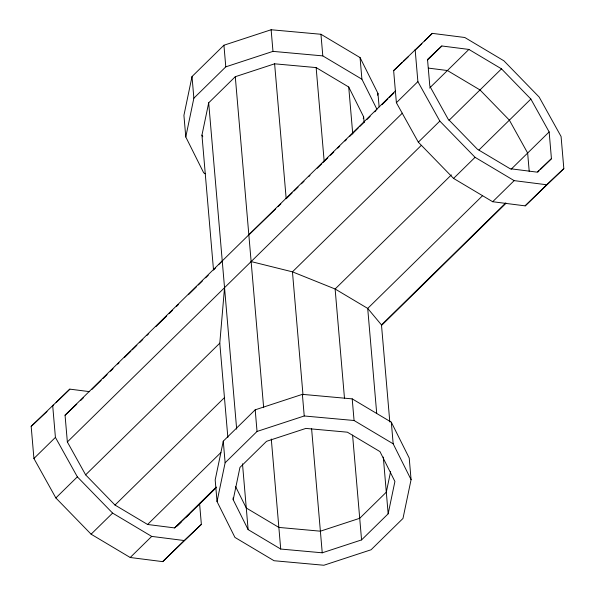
<?xml version="1.0" encoding="UTF-8"?>
<svg xmlns="http://www.w3.org/2000/svg" width="595" height="595" viewBox="0 0 595 595"><rect width="100%" height="100%" fill="white"/><g stroke="black" fill="none" stroke-linecap="round" stroke-linejoin="round"><path stroke-width="0.89" d="M227.863 437.451L219.786 343.174L224.538 287.683M379.127 106.951L377.966 93.43L360.057 57.581L320.95 34.272L271.127 29.75L223.928 45.227L192.014 76.554L183.922 115.341L185.781 136.962L203.683 172.81L205.282 173.762M185.781 136.962L193.866 98.175L192.014 76.554M215.39 268.122L213.516 270.078L201.95 135.139L208.689 102.816L235.285 76.71L274.615 63.814L316.138 67.585L348.722 87.004L363.649 116.88L364.125 122.429M223.274 441.155L215.182 479.942L217.034 501.57L234.943 537.419L274.05 560.728L323.873 565.25L371.072 549.773L402.986 518.446L411.078 479.659L409.219 458.038L391.317 422.19L352.21 398.873L302.379 394.351L255.188 409.829L223.274 441.155L225.126 462.784L217.034 501.57M233.203 499.74L239.949 467.417L266.545 441.312L305.875 428.415L347.391 432.186L379.982 451.612L394.909 481.489L388.163 513.805L361.567 539.91L322.237 552.807L280.714 549.044L248.13 529.617L233.203 499.74L233.054 497.941M363.277 118.68L363.649 116.88M377.587 95.237L377.966 93.43M390.618 471.538L386.311 492.184L359.715 518.29L320.385 531.186L278.862 527.415L246.278 507.996L235.501 486.42M219.124 264.195L222.24 260.93M193.866 98.175L225.788 66.848L272.979 51.371L322.802 55.893L361.909 79.202L376.97 109.354M199.556 503.288L201.363 524.388L162.695 561.635L130.208 557.5L91.102 534.191L55.856 497.948L33.922 458.492L31.171 426.384L69.838 389.137L89.689 391.666M393.637 70.612L432.305 33.365L464.792 37.5L503.898 60.809L539.144 97.052L561.078 136.508L563.829 168.616L525.162 205.863L492.675 201.727L453.569 178.418L418.322 142.175L396.389 102.719L393.637 70.612L402.22 62.542M52.248 406.4L53.55 405.121M56.153 402.562L69.838 389.137M416.017 49.348L421.877 43.591M424.488 41.04L432.305 33.365M188.972 514.459L174.662 527.921L147.59 524.478L114.999 505.051L85.628 474.847L67.354 441.966L65.056 415.213L395.415 90.953M80.689 400.457L83.33 397.862M91.92 389.428L101.172 380.346M103.158 378.405L107.122 374.508M110.425 371.265L113.065 368.677M117.691 364.133L119.015 362.838M124.303 357.647L130.907 351.162M132.231 349.86L136.857 345.323M139.505 342.727L142.807 339.485M146.772 335.595L148.757 333.646M156.024 326.514L166.6 316.131M169.24 313.543L172.543 310.293M176.507 306.403L178.493 304.462M188.407 294.726L196.335 286.946M198.321 284.998L202.285 281.108M205.587 277.865L208.228 275.269M292.13 192.914L286.188 198.752L274.615 63.814M294.116 190.973L298.08 187.083M301.382 183.833L304.03 181.244M308.656 176.7L309.973 175.406M317.247 168.266L321.873 163.729M323.189 162.428L327.815 157.891M330.463 155.295L333.765 152.052M337.729 148.162L339.715 146.214M344.996 141.022L346.32 139.728M349.622 136.486L358.22 128.051M359.536 126.757L364.162 122.213M366.81 119.617L370.112 116.375M374.738 111.838L376.062 110.536M382.005 104.705L387.955 98.867M389.279 97.565L393.905 93.028M427.5 60.05L441.832 45.979L468.905 49.43L501.496 68.849L530.866 99.053L549.148 131.934L551.439 158.687L540.364 169.56M33.922 458.492L55.417 437.392L52.665 405.284M396.389 102.719L417.883 81.619L415.132 49.511M67.354 441.966L402.354 113.154M429.583 88.03L468.905 49.43M55.856 497.948L77.357 476.855L55.417 437.392M418.322 142.175L439.824 121.083L417.883 81.619M85.628 474.847L219.786 343.174M421.312 145.366L292.45 271.848L302.989 394.775M448.957 120.413L501.496 68.849M114.999 505.051L224.627 397.445M451.352 174.915L335.119 288.999L344.512 398.59M478.968 149.985L530.866 99.053M91.102 534.191L112.596 513.091L151.703 536.4L184.197 540.535L201.363 524.388M453.569 178.418L475.063 157.318L514.169 180.627L546.664 184.762L563.829 168.616M147.59 524.478L220.894 452.527M482.619 195.636L367.71 308.418L376.709 413.413M511.068 169.307L549.148 131.934M225.126 462.784L257.04 431.449L304.238 415.979L354.062 420.501L393.169 443.811L411.078 479.659M130.208 557.5L151.703 536.4M492.675 201.727L514.169 180.627M174.662 527.921L216.297 487.052M389.807 421.967L381.484 324.922L505.72 202.977M177.25 525.973L181.155 522.135M186.369 517.018L216.163 487.774M381.38 325.606L506.07 203.222M537.761 172.119L539.063 170.839M162.695 561.635L184.197 540.535M525.162 205.863L546.664 184.762M248.844 234.824L275.515 209.061M278.185 206.48L280.847 203.907M403.544 61.3L408.163 56.949M31.171 426.384L47.02 411.48M441.832 45.979L427.522 59.441L429.821 86.193L448.095 119.074L477.465 149.278L510.056 168.705L537.129 172.148L551.439 158.687M65.056 415.213L76.762 404.198M428.46 68.113L447.41 70.522L480.001 89.949L509.372 120.153L527.646 153.034L529.23 171.486M251.135 261.577L292.45 271.848L335.119 288.999L367.71 308.418L381.484 324.922M439.824 121.083L475.063 157.318M77.357 476.855L112.596 513.091M201.95 135.139L202.776 136.798M360.057 57.581L361.909 79.202M391.317 422.19L393.169 443.811M383.299 457.049L388.163 513.805M348.722 87.004L352.753 133.972M320.95 34.272L322.802 55.893M352.21 398.873L354.062 420.501M352.582 435.071L361.567 539.91M316.138 67.585L324.193 161.52M311.587 428.593L322.237 552.807M271.127 29.75L272.979 51.371M302.379 394.351L304.238 415.979M271.283 439.006L280.714 549.044M235.285 76.71L263.659 407.672M223.928 45.227L225.788 66.848M255.188 409.829L257.04 431.449M242.485 463.788L248.13 529.617M208.689 102.816L236.669 429.151"/></g></svg>
